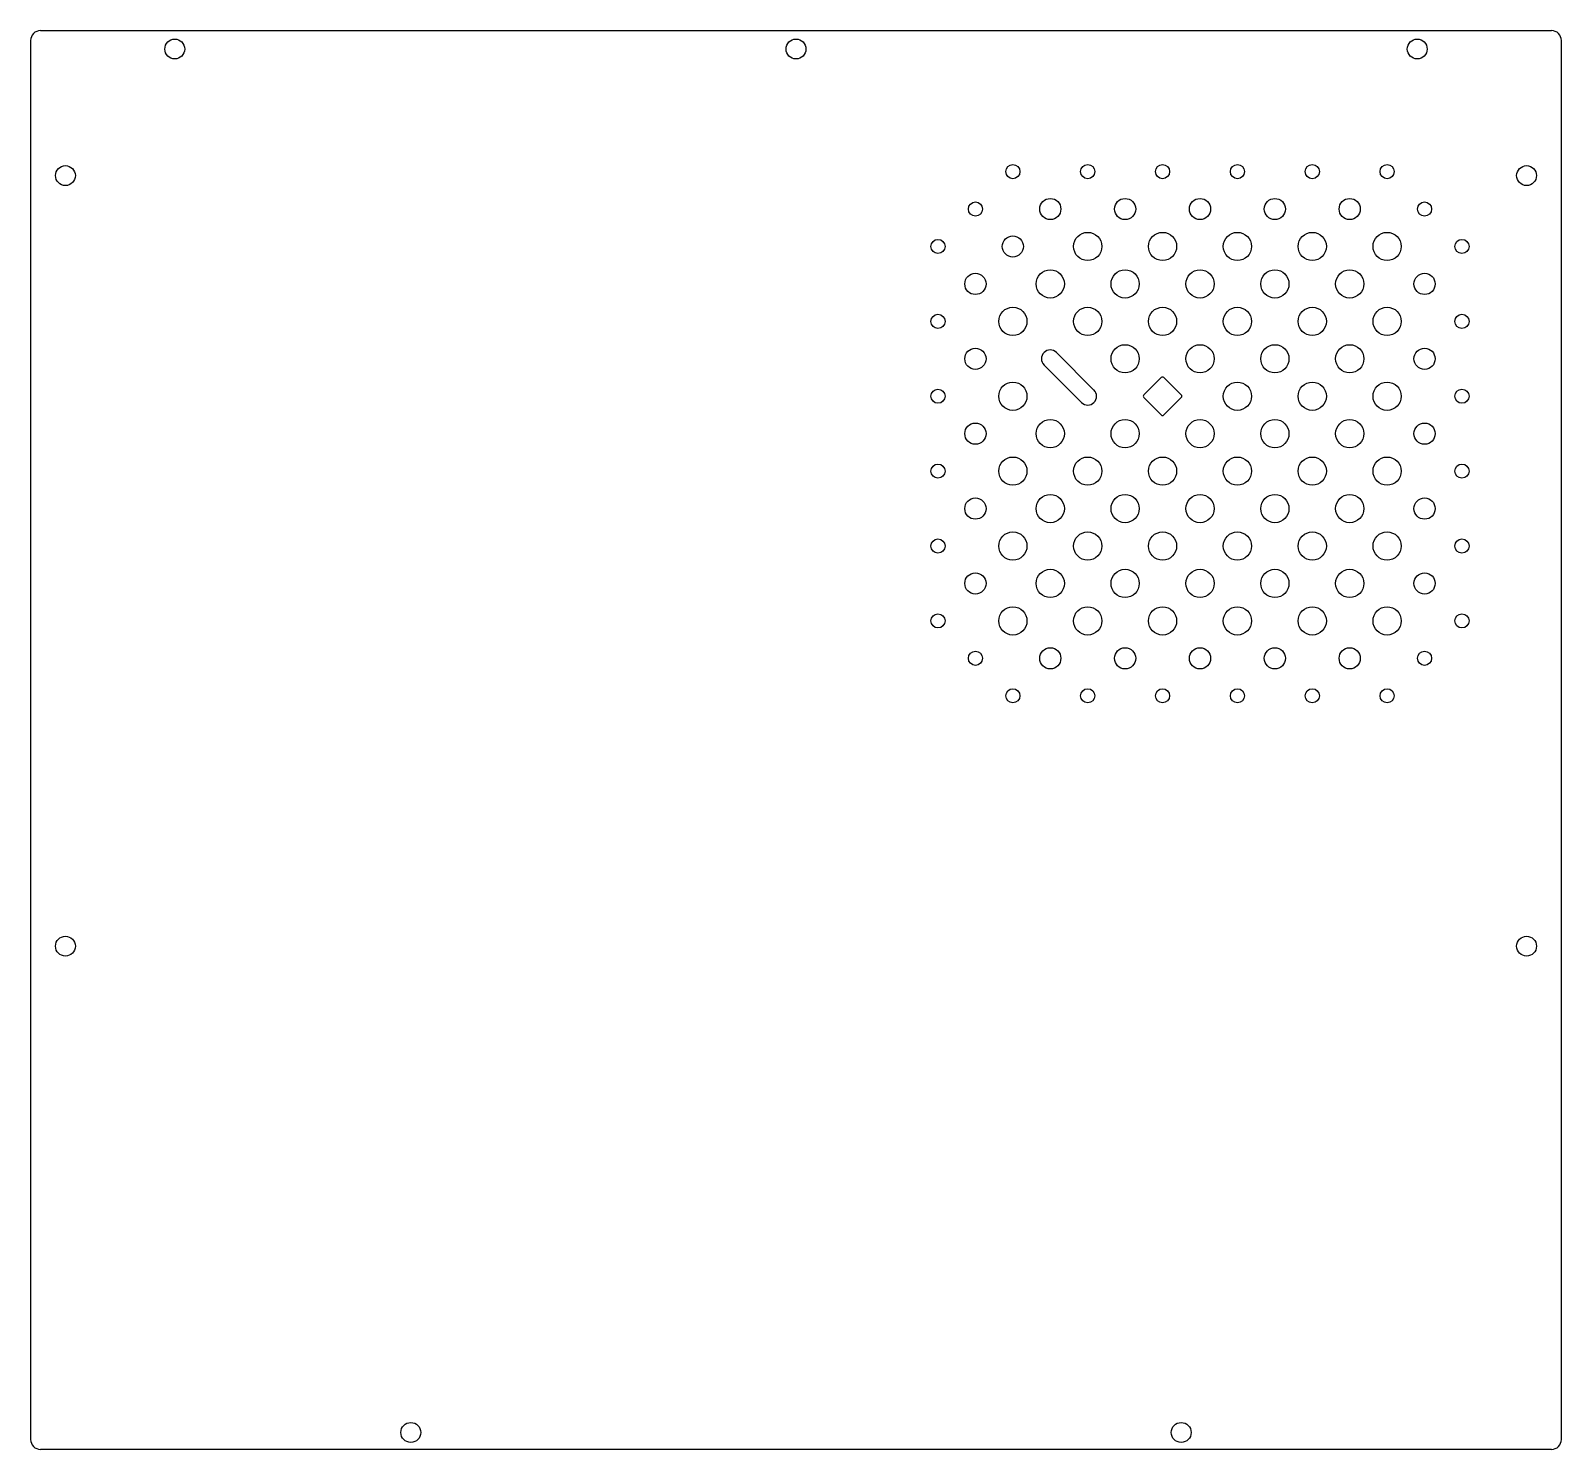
# Model space of a CAD drawing. Header units: millimetres. Extents: x -154 to 154, y -180 to 106.
import ezdxf

# ---------------------------------------------------------------- set-up
doc = ezdxf.new("R2010")
doc.units = ezdxf.units.MM

msp = doc.modelspace()

# ---------------------------------------------------------------- linework, layer by layer
at = {"color": 7, "linetype": 'Continuous', "lineweight": 25}
for p, q in [((-152, 105.76), (152, 105.76)), ((-154, 103.76), (-154, -177.62)), ((154, -177.62), (154, 103.76)), ((59.95, 33.47), (52.42, 41)), ((49.91, 38.49), (57.44, 30.96)), ((73.5, 35.98), (69.99, 32.47)), ((77.52, 32.47), (74.01, 35.98)), ((69.99, 31.96), (73.5, 28.45)), ((74.01, 28.45), (77.52, 31.96)), ((152, -179.62), (-152, -179.62))]:
    msp.add_line(p, q, dxfattribs=at)
for centre, radius in [((-125, 102.06), 2), ((0, 102.06), 2), ((125, 102.06), 2), ((-147, 76.6), 2), ((43.63, 77.4), 1.42), ((58.69, 77.4), 1.42), ((73.75, 77.4), 1.42), ((88.82, 77.4), 1.42), ((103.88, 77.4), 1.42), ((118.94, 77.4), 1.42), ((147, 76.6), 2), ((36.1, 69.87), 1.42), ((51.16, 69.87), 2.13), ((66.22, 69.87), 2.13), ((81.29, 69.87), 2.13), ((96.35, 69.87), 2.13), ((111.41, 69.87), 2.13), ((126.47, 69.87), 1.42), ((58.69, 62.34), 2.84), ((73.75, 62.34), 2.84), ((88.82, 62.34), 2.84), ((103.88, 62.34), 2.84), ((118.94, 62.34), 2.84), ((28.57, 62.34), 1.42), ((43.63, 62.34), 2.13), ((134, 62.34), 1.42), ((36.1, 54.81), 2.13), ((51.16, 54.81), 2.84), ((66.22, 54.81), 2.84), ((81.29, 54.81), 2.84), ((96.35, 54.81), 2.84), ((111.41, 54.81), 2.84), ((126.47, 54.81), 2.13), ((43.63, 47.28), 2.84), ((58.69, 47.28), 2.84), ((73.75, 47.28), 2.84), ((88.82, 47.28), 2.84), ((103.88, 47.28), 2.84), ((118.94, 47.28), 2.84), ((28.57, 47.28), 1.42), ((134, 47.28), 1.42), ((36.1, 39.75), 2.13), ((66.22, 39.75), 2.84), ((81.29, 39.75), 2.84), ((96.35, 39.75), 2.84), ((111.41, 39.75), 2.84), ((126.47, 39.75), 2.13), ((43.63, 32.22), 2.84), ((88.82, 32.22), 2.84), ((103.88, 32.22), 2.84), ((118.94, 32.22), 2.84), ((28.57, 32.22), 1.42), ((134, 32.22), 1.42), ((36.1, 24.69), 2.13), ((51.16, 24.69), 2.84), ((66.22, 24.69), 2.84), ((81.29, 24.69), 2.84), ((96.35, 24.69), 2.84), ((111.41, 24.69), 2.84), ((126.47, 24.69), 2.13), ((28.57, 17.15), 1.42), ((43.63, 17.15), 2.84), ((58.69, 17.15), 2.84), ((73.75, 17.15), 2.84), ((88.82, 17.15), 2.84), ((103.88, 17.15), 2.84), ((118.94, 17.15), 2.84), ((134, 17.15), 1.42), ((51.16, 9.62), 2.84), ((66.22, 9.62), 2.84), ((81.29, 9.62), 2.84), ((96.35, 9.62), 2.84), ((111.41, 9.62), 2.84), ((36.1, 9.62), 2.13), ((126.47, 9.62), 2.13), ((28.57, 2.09), 1.42), ((43.63, 2.09), 2.84), ((58.69, 2.09), 2.84), ((73.75, 2.09), 2.84), ((88.82, 2.09), 2.84), ((103.88, 2.09), 2.84), ((118.94, 2.09), 2.84), ((134, 2.09), 1.42), ((51.16, -5.44), 2.84), ((66.22, -5.44), 2.84), ((81.29, -5.44), 2.84), ((96.35, -5.44), 2.84), ((111.41, -5.44), 2.84), ((36.1, -5.44), 2.13), ((126.47, -5.44), 2.13), ((28.57, -12.97), 1.42), ((43.63, -12.97), 2.84), ((58.69, -12.97), 2.84), ((73.75, -12.97), 2.84), ((88.82, -12.97), 2.84), ((103.88, -12.97), 2.84), ((118.94, -12.97), 2.84), ((134, -12.97), 1.42), ((51.16, -20.5), 2.13), ((66.22, -20.5), 2.13), ((81.29, -20.5), 2.13), ((96.35, -20.5), 2.13), ((111.41, -20.5), 2.13), ((36.1, -20.5), 1.42), ((126.47, -20.5), 1.42), ((43.63, -28.03), 1.42), ((58.69, -28.03), 1.42), ((73.75, -28.03), 1.42), ((88.82, -28.03), 1.42), ((103.88, -28.03), 1.42), ((118.94, -28.03), 1.42), ((-147, -78.4), 2), ((147, -78.4), 2), ((-77.5, -176.22), 2), ((77.5, -176.22), 2)]:
    msp.add_circle(centre, radius, dxfattribs=at)
for centre, radius, start, end in [((-152, 103.76), 2, 90, 180), ((152, 103.76), 2, 0, 90), ((51.16, 39.75), 1.78, 45, 225), ((73.75, 35.73), 0.355, 45, 135), ((58.69, 32.22), 1.78, 225, 45), ((70.24, 32.22), 0.355, 135, 225), ((77.27, 32.22), 0.355, 315, 45), ((73.75, 28.7), 0.355, 225, 315), ((-152, -177.62), 2, 180, 270), ((152, -177.62), 2, 270, 0)]:
    msp.add_arc(centre, radius, start, end, dxfattribs=at)

doc.saveas('drawing.dxf')
